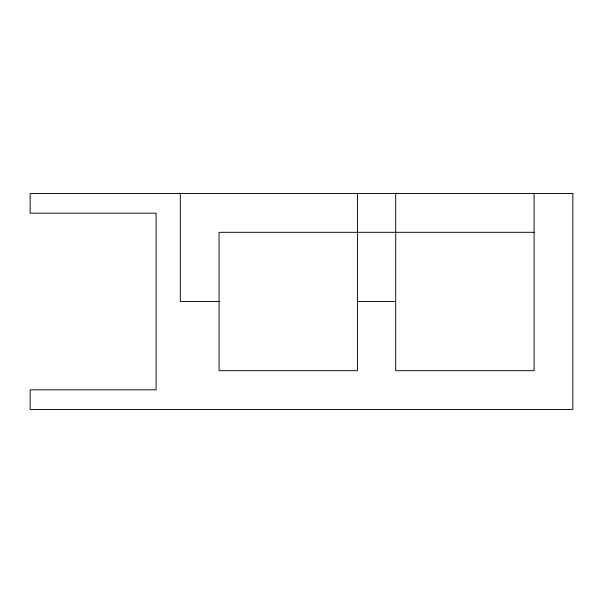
<?xml version="1.0" encoding="UTF-8"?>
<svg xmlns="http://www.w3.org/2000/svg" width="603" height="603" viewBox="0 0 603 603"><rect width="100%" height="100%" fill="white"/><g stroke="black" fill="none" stroke-linecap="round" stroke-linejoin="round"><path stroke-width="0.9" d="M534.085 232.313L219.062 232.313L219.062 370.687L357.436 370.687L357.436 193.548M219.062 301.5L180.297 301.5L180.297 193.548M357.436 301.5L395.711 301.5M534.085 193.548L534.085 370.687L395.711 370.687L395.711 193.548M572.85 193.548L30.15 193.548L30.15 213.176L156.109 213.176L156.109 389.824L30.15 389.824L30.15 409.452L572.85 409.452L572.85 193.548"/></g></svg>
